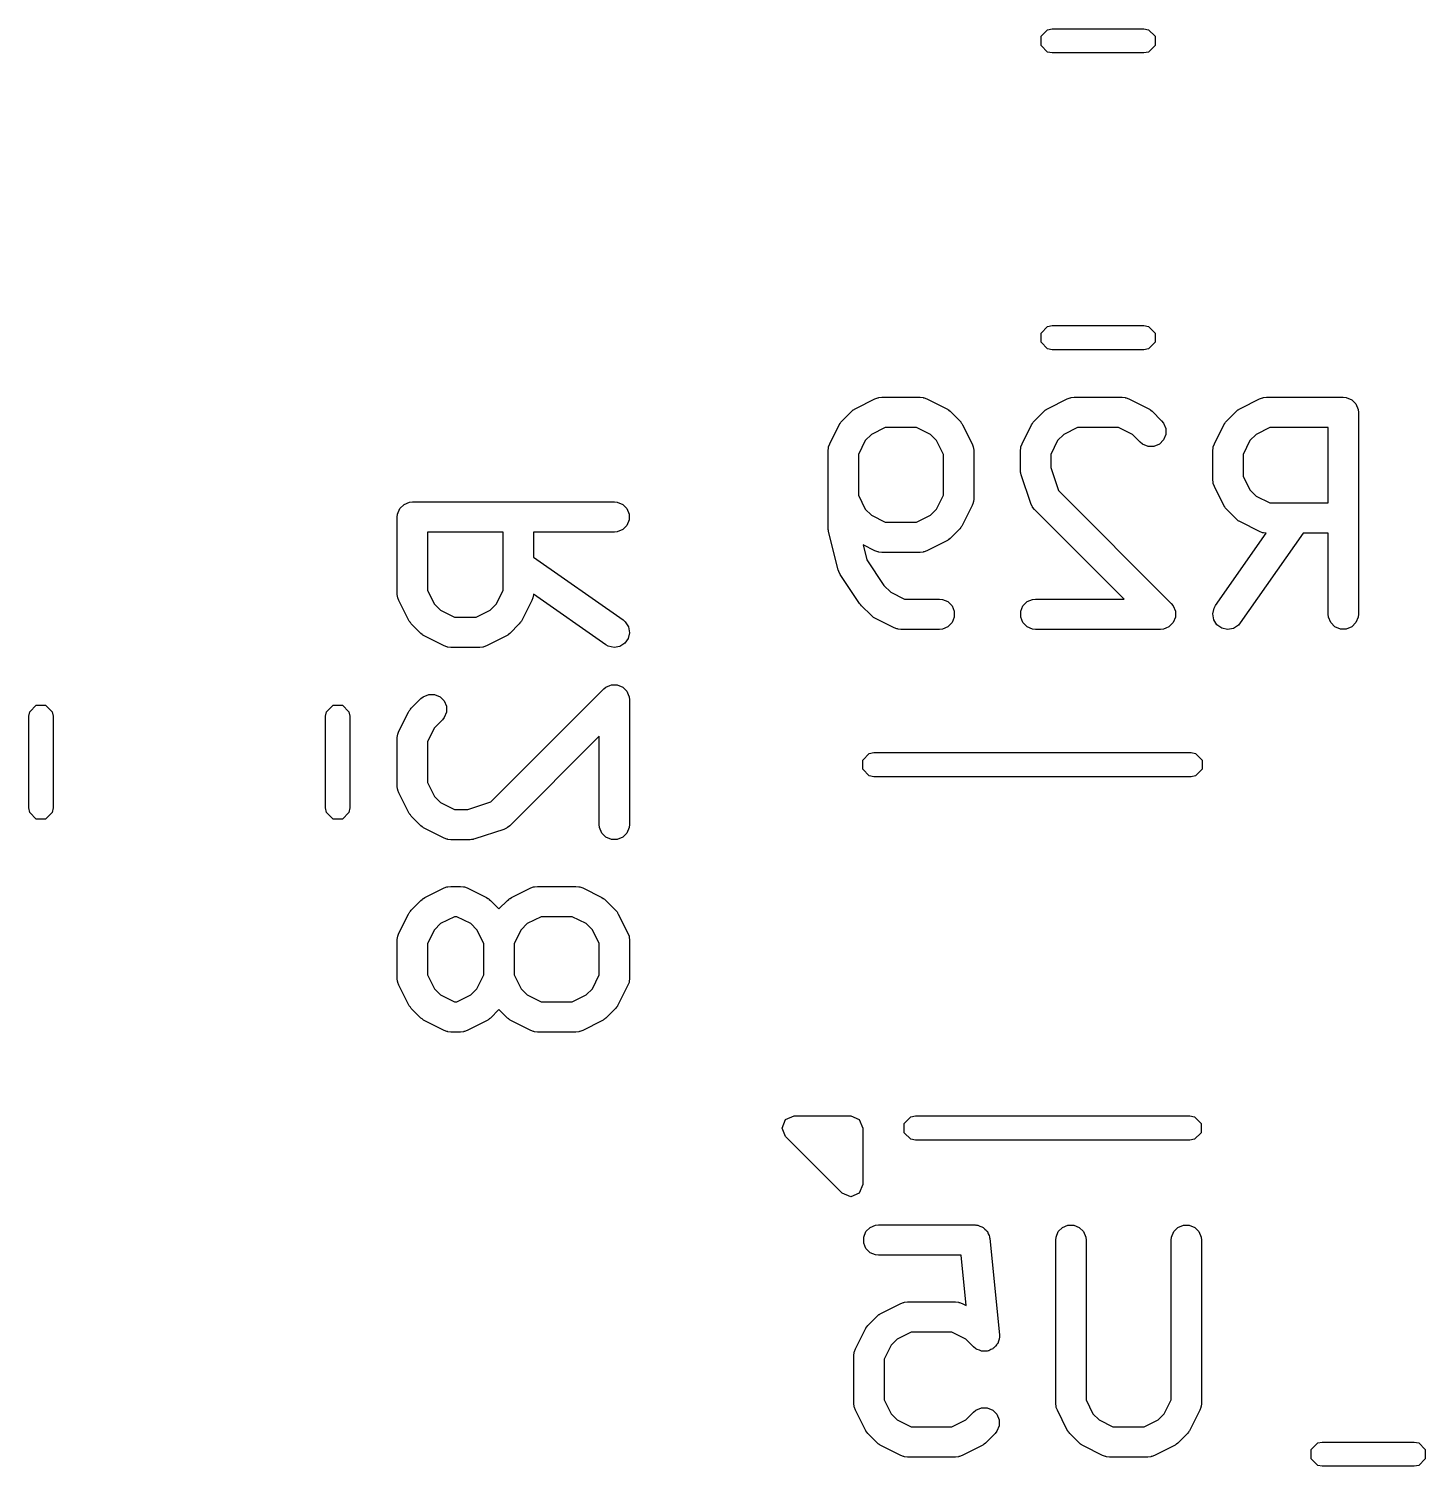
# Model space of a CAD drawing. Header units: inches. Extents: x 1.81 to 9.37, y -5.72 to -1.46.
# Drawn here: x 3.8993 to 4.1716, y -3.0197 to -2.7394 of the extents above; entities that cross this region are included whole.
import ezdxf

# ---------------------------------------------------------------- set-up
doc = ezdxf.new("R2010")
doc.units = ezdxf.units.IN
doc.header["$MEASUREMENT"] = 0
doc.layers.add('BLACK', color=250, linetype='CONTINUOUS')

msp = doc.modelspace()

# ---------------------------------------------------------------- linework, layer by layer
at = {"layer": 'BLACK', "linetype": 'CONTINUOUS'}
for p, q in [((4.09665, -2.74083), (4.09793, -2.73955)), ((4.09665, -2.74264), (4.09665, -2.74083)), ((4.09793, -2.73955), (4.09884, -2.73937)), ((4.09884, -2.73937), (4.11672, -2.73937)), ((4.11672, -2.73937), (4.11762, -2.73955)), ((4.11762, -2.73955), (4.1189, -2.74083)), ((4.1189, -2.74083), (4.1189, -2.74264)), ((4.09793, -2.74391), (4.09665, -2.74264)), ((4.09884, -2.74409), (4.09793, -2.74391)), ((4.11672, -2.74409), (4.09884, -2.74409)), ((4.11762, -2.74391), (4.11672, -2.74409)), ((4.1189, -2.74264), (4.11762, -2.74391)), ((4.09665, -2.7987), (4.09793, -2.79742)), ((4.09793, -2.79742), (4.09884, -2.79724)), ((4.09884, -2.79724), (4.11672, -2.79724)), ((4.11672, -2.79724), (4.11762, -2.79742)), ((4.11762, -2.79742), (4.1189, -2.7987)), ((4.09665, -2.80051), (4.09665, -2.7987)), ((4.1189, -2.7987), (4.1189, -2.80051)), ((4.09793, -2.80179), (4.09665, -2.80051)), ((4.09884, -2.80197), (4.09793, -2.80179)), ((4.11672, -2.80197), (4.09884, -2.80197)), ((4.11762, -2.80179), (4.11672, -2.80197)), ((4.1189, -2.80051), (4.11762, -2.80179)), ((4.06052, -2.8134), (4.06427, -2.81153)), ((4.06427, -2.81153), (4.06481, -2.81132)), ((4.06481, -2.81132), (4.06492, -2.81131)), ((4.06492, -2.81131), (4.06502, -2.81127)), ((4.06502, -2.81127), (4.06559, -2.81121)), ((4.06559, -2.81121), (4.07309, -2.81121)), ((4.07309, -2.81121), (4.07367, -2.81127)), ((4.07367, -2.81127), (4.07377, -2.81131)), ((4.07377, -2.81131), (4.07387, -2.81132)), ((4.07387, -2.81132), (4.07441, -2.81153)), ((4.07441, -2.81153), (4.07816, -2.8134)), ((4.09802, -2.8134), (4.10177, -2.81153)), ((4.10177, -2.81153), (4.10231, -2.81132)), ((4.10231, -2.81132), (4.10241, -2.81131)), ((4.10241, -2.81131), (4.10251, -2.81127)), ((4.10251, -2.81127), (4.10309, -2.81121)), ((4.10309, -2.81121), (4.11246, -2.81121)), ((4.11246, -2.81121), (4.11304, -2.81127)), ((4.11304, -2.81127), (4.11314, -2.81131)), ((4.11314, -2.81131), (4.11324, -2.81132)), ((4.11324, -2.81132), (4.11378, -2.81153)), ((4.11378, -2.81153), (4.11753, -2.8134)), ((4.13551, -2.8134), (4.13926, -2.81153)), ((4.13926, -2.81153), (4.1398, -2.81132)), ((4.1398, -2.81132), (4.13991, -2.81131)), ((4.13991, -2.81131), (4.14001, -2.81127)), ((4.14001, -2.81127), (4.14058, -2.81121)), ((4.14058, -2.81121), (4.15558, -2.81121)), ((4.15558, -2.81121), (4.15616, -2.81127)), ((4.15616, -2.81127), (4.15722, -2.81171)), ((4.05788, -2.81583), (4.05976, -2.81395)), ((4.05976, -2.81395), (4.05998, -2.81377)), ((4.05998, -2.81377), (4.06003, -2.81371)), ((4.06003, -2.81371), (4.06012, -2.81365)), ((4.06012, -2.81365), (4.0602, -2.81359)), ((4.0602, -2.81359), (4.06028, -2.81356)), ((4.06028, -2.81356), (4.06052, -2.8134)), ((4.07816, -2.8134), (4.07841, -2.81356)), ((4.07841, -2.81356), (4.07848, -2.81359)), ((4.07848, -2.81359), (4.07856, -2.81365)), ((4.07856, -2.81365), (4.07865, -2.81371)), ((4.07865, -2.81371), (4.0787, -2.81377)), ((4.0787, -2.81377), (4.07893, -2.81395)), ((4.07893, -2.81395), (4.0808, -2.81583)), ((4.09538, -2.81583), (4.09725, -2.81395)), ((4.09725, -2.81395), (4.09748, -2.81377)), ((4.09748, -2.81377), (4.09753, -2.81371)), ((4.09753, -2.81371), (4.09762, -2.81365)), ((4.09762, -2.81365), (4.0977, -2.81359)), ((4.0977, -2.81359), (4.09777, -2.81356)), ((4.09777, -2.81356), (4.09802, -2.8134)), ((4.11753, -2.8134), (4.11778, -2.81356)), ((4.11778, -2.81356), (4.11785, -2.81359)), ((4.11785, -2.81359), (4.11793, -2.81365)), ((4.11793, -2.81365), (4.11802, -2.81371)), ((4.11802, -2.81371), (4.11807, -2.81377)), ((4.11807, -2.81377), (4.1183, -2.81395)), ((4.1183, -2.81395), (4.12017, -2.81583)), ((4.13287, -2.81583), (4.13475, -2.81395)), ((4.13475, -2.81395), (4.13497, -2.81377)), ((4.13497, -2.81377), (4.13502, -2.81371)), ((4.13502, -2.81371), (4.13511, -2.81365)), ((4.13511, -2.81365), (4.13519, -2.81359)), ((4.13519, -2.81359), (4.13527, -2.81356)), ((4.13527, -2.81356), (4.13551, -2.8134)), ((4.15722, -2.81171), (4.15804, -2.81253)), ((4.15804, -2.81253), (4.15848, -2.81359)), ((4.15848, -2.81359), (4.15853, -2.81417)), ((4.15853, -2.81417), (4.15853, -2.85354)), ((4.05545, -2.82034), (4.05733, -2.8166)), ((4.05733, -2.8166), (4.05748, -2.81635)), ((4.05748, -2.81635), (4.05751, -2.81628)), ((4.05751, -2.81628), (4.05758, -2.81619)), ((4.05758, -2.81619), (4.05764, -2.81611)), ((4.05764, -2.81611), (4.0577, -2.81605)), ((4.0577, -2.81605), (4.05788, -2.81583)), ((4.06629, -2.81712), (4.06359, -2.81847)), ((4.0724, -2.81712), (4.06629, -2.81712)), ((4.07509, -2.81847), (4.0724, -2.81712)), ((4.0808, -2.81583), (4.08099, -2.81605)), ((4.08099, -2.81605), (4.08105, -2.81611)), ((4.08105, -2.81611), (4.08111, -2.81619)), ((4.08111, -2.81619), (4.08117, -2.81628)), ((4.08117, -2.81628), (4.0812, -2.81635)), ((4.0812, -2.81635), (4.08136, -2.8166)), ((4.08136, -2.8166), (4.08323, -2.82034)), ((4.09295, -2.82034), (4.09482, -2.8166)), ((4.09482, -2.8166), (4.09498, -2.81635)), ((4.09498, -2.81635), (4.09501, -2.81628)), ((4.09501, -2.81628), (4.09508, -2.81619)), ((4.09508, -2.81619), (4.09513, -2.81611)), ((4.09513, -2.81611), (4.09519, -2.81605)), ((4.09519, -2.81605), (4.09538, -2.81583)), ((4.10379, -2.81712), (4.10109, -2.81847)), ((4.11177, -2.81712), (4.10379, -2.81712)), ((4.11446, -2.81847), (4.11177, -2.81712)), ((4.12017, -2.81583), (4.12054, -2.81628)), ((4.12054, -2.81628), (4.12098, -2.81734)), ((4.13044, -2.82034), (4.13232, -2.8166)), ((4.13232, -2.8166), (4.13247, -2.81635)), ((4.13247, -2.81635), (4.1325, -2.81628)), ((4.1325, -2.81628), (4.13257, -2.81619)), ((4.13257, -2.81619), (4.13263, -2.81611)), ((4.13263, -2.81611), (4.13269, -2.81605)), ((4.13269, -2.81605), (4.13287, -2.81583)), ((4.14128, -2.81712), (4.13858, -2.81847)), ((4.15263, -2.81712), (4.14128, -2.81712)), ((4.15263, -2.83184), (4.15263, -2.81712)), ((4.0624, -2.81966), (4.06105, -2.82236)), ((4.06359, -2.81847), (4.0624, -2.81966)), ((4.07629, -2.81966), (4.07509, -2.81847)), ((4.07764, -2.82236), (4.07629, -2.81966)), ((4.09989, -2.81966), (4.09854, -2.82236)), ((4.10109, -2.81847), (4.09989, -2.81966)), ((4.116, -2.82), (4.11446, -2.81847)), ((4.12054, -2.81956), (4.11973, -2.82037)), ((4.12098, -2.81849), (4.12054, -2.81956)), ((4.12098, -2.81734), (4.12098, -2.81849)), ((4.13739, -2.81966), (4.13604, -2.82236)), ((4.13858, -2.81847), (4.13739, -2.81966)), ((4.05514, -2.82167), (4.0552, -2.82109)), ((4.05514, -2.83666), (4.05514, -2.82167)), ((4.0552, -2.82109), (4.05524, -2.82099)), ((4.05524, -2.82099), (4.05525, -2.82089)), ((4.05525, -2.82089), (4.05545, -2.82034)), ((4.06105, -2.82236), (4.06105, -2.83034)), ((4.07764, -2.83034), (4.07764, -2.82236)), ((4.08323, -2.82034), (4.08344, -2.82089)), ((4.08344, -2.82089), (4.08345, -2.82099)), ((4.08345, -2.82099), (4.08349, -2.82109)), ((4.08349, -2.82109), (4.08354, -2.82167)), ((4.08354, -2.82167), (4.08354, -2.83104)), ((4.09264, -2.82167), (4.09269, -2.82109)), ((4.09264, -2.82541), (4.09264, -2.82167)), ((4.09269, -2.82109), (4.09273, -2.82099)), ((4.09273, -2.82099), (4.09274, -2.82089)), ((4.09274, -2.82089), (4.09295, -2.82034)), ((4.09854, -2.82236), (4.09854, -2.82494)), ((4.11645, -2.82037), (4.116, -2.82)), ((4.11751, -2.82081), (4.11645, -2.82037)), ((4.11866, -2.82081), (4.11751, -2.82081)), ((4.11973, -2.82037), (4.11866, -2.82081)), ((4.13013, -2.82167), (4.13019, -2.82109)), ((4.13013, -2.82729), (4.13013, -2.82167)), ((4.13019, -2.82109), (4.13023, -2.82099)), ((4.13023, -2.82099), (4.13024, -2.82089)), ((4.13024, -2.82089), (4.13044, -2.82034)), ((4.13604, -2.82236), (4.13604, -2.82659)), ((4.09267, -2.82571), (4.09264, -2.82541)), ((4.09854, -2.82494), (4.10005, -2.82944)), ((4.09266, -2.82578), (4.09267, -2.82571)), ((4.09268, -2.82589), (4.09266, -2.82578)), ((4.09269, -2.82599), (4.09268, -2.82589)), ((4.09272, -2.82606), (4.09269, -2.82599)), ((4.09279, -2.82635), (4.09272, -2.82606)), ((4.09466, -2.83197), (4.09279, -2.82635)), ((4.13019, -2.82787), (4.13013, -2.82729)), ((4.13023, -2.82796), (4.13019, -2.82787)), ((4.13024, -2.82807), (4.13023, -2.82796)), ((4.13044, -2.82861), (4.13024, -2.82807)), ((4.13604, -2.82659), (4.13739, -2.82929)), ((4.06105, -2.83034), (4.0624, -2.83304)), ((4.07629, -2.83304), (4.07764, -2.83034)), ((4.08354, -2.83104), (4.08349, -2.83162)), ((4.10005, -2.82944), (4.12205, -2.85145)), ((4.13232, -2.83236), (4.13044, -2.82861)), ((4.13739, -2.82929), (4.13858, -2.83049)), ((4.13858, -2.83049), (4.14128, -2.83184)), ((3.97121, -2.834), (3.97165, -2.83293)), ((3.97165, -2.83293), (3.97247, -2.83212)), ((3.97247, -2.83212), (3.97353, -2.83168)), ((3.97353, -2.83168), (3.97411, -2.83162)), ((3.97411, -2.83162), (4.01348, -2.83162)), ((4.01348, -2.83162), (4.01405, -2.83168)), ((4.01405, -2.83168), (4.01512, -2.83212)), ((4.01512, -2.83212), (4.01593, -2.83293)), ((4.01593, -2.83293), (4.01637, -2.834)), ((4.0624, -2.83304), (4.06359, -2.83424)), ((4.07509, -2.83424), (4.07629, -2.83304)), ((4.08323, -2.83236), (4.08136, -2.83611)), ((4.08344, -2.83182), (4.08323, -2.83236)), ((4.08345, -2.83171), (4.08344, -2.83182)), ((4.08349, -2.83162), (4.08345, -2.83171)), ((4.0949, -2.8325), (4.09466, -2.83197)), ((4.09497, -2.83258), (4.0949, -2.8325)), ((4.09501, -2.83268), (4.09497, -2.83258)), ((4.09538, -2.83313), (4.09501, -2.83268)), ((4.11283, -2.85058), (4.09538, -2.83313)), ((4.13247, -2.83261), (4.13232, -2.83236)), ((4.1325, -2.83268), (4.13247, -2.83261)), ((4.13257, -2.83276), (4.1325, -2.83268)), ((4.13263, -2.83285), (4.13257, -2.83276)), ((4.13269, -2.8329), (4.13263, -2.83285)), ((4.13287, -2.83313), (4.13269, -2.8329)), ((4.13475, -2.835), (4.13287, -2.83313)), ((4.14128, -2.83184), (4.15263, -2.83184)), ((3.97115, -2.83458), (3.97121, -2.834)), ((3.97115, -2.84957), (3.97115, -2.83458)), ((4.01593, -2.83622), (4.01512, -2.83703)), ((4.01637, -2.83515), (4.01593, -2.83622)), ((4.01637, -2.834), (4.01637, -2.83515)), ((4.05515, -2.83676), (4.05514, -2.83666)), ((4.05515, -2.83681), (4.05515, -2.83676)), ((4.06359, -2.83424), (4.06629, -2.83559)), ((4.06629, -2.83559), (4.0724, -2.83559)), ((4.0724, -2.83559), (4.07509, -2.83424)), ((4.08099, -2.83665), (4.0808, -2.83688)), ((4.08105, -2.8366), (4.08099, -2.83665)), ((4.08111, -2.83651), (4.08105, -2.8366)), ((4.08117, -2.83643), (4.08111, -2.83651)), ((4.0812, -2.83636), (4.08117, -2.83643)), ((4.08136, -2.83611), (4.0812, -2.83636)), ((4.13497, -2.83519), (4.13475, -2.835)), ((4.13502, -2.83525), (4.13497, -2.83519)), ((4.13511, -2.8353), (4.13502, -2.83525)), ((4.13519, -2.83537), (4.13511, -2.8353)), ((4.13527, -2.8354), (4.13519, -2.83537)), ((4.13551, -2.83555), (4.13527, -2.8354)), ((4.13926, -2.83743), (4.13551, -2.83555)), ((3.99178, -2.83753), (3.97706, -2.83753)), ((3.97706, -2.83753), (3.97706, -2.84888)), ((3.99178, -2.84888), (3.99178, -2.83753)), ((4.01348, -2.83753), (3.99768, -2.83753)), ((3.99768, -2.83753), (3.99768, -2.84241)), ((4.01405, -2.83747), (4.01348, -2.83753)), ((4.01512, -2.83703), (4.01405, -2.83747)), ((4.05518, -2.83702), (4.05515, -2.83681)), ((4.0552, -2.83724), (4.05518, -2.83702)), ((4.05521, -2.83728), (4.0552, -2.83724)), ((4.05523, -2.83738), (4.05521, -2.83728)), ((4.0571, -2.84488), (4.05523, -2.83738)), ((4.07816, -2.8393), (4.07441, -2.84118)), ((4.07841, -2.83915), (4.07816, -2.8393)), ((4.07848, -2.83912), (4.07841, -2.83915)), ((4.07856, -2.83905), (4.07848, -2.83912)), ((4.07865, -2.839), (4.07856, -2.83905)), ((4.0787, -2.83894), (4.07865, -2.839)), ((4.07893, -2.83875), (4.0787, -2.83894)), ((4.0808, -2.83688), (4.07893, -2.83875)), ((4.13067, -2.85184), (4.14054, -2.83774)), ((4.14775, -2.83774), (4.1355, -2.85523)), ((4.1398, -2.83764), (4.13926, -2.83743)), ((4.13991, -2.83764), (4.1398, -2.83764)), ((4.14001, -2.83768), (4.13991, -2.83764)), ((4.14054, -2.83774), (4.14001, -2.83768)), ((4.15263, -2.83774), (4.14775, -2.83774)), ((4.15263, -2.85354), (4.15263, -2.83774)), ((4.06427, -2.84118), (4.06198, -2.84003)), ((4.06198, -2.84003), (4.06271, -2.84295)), ((4.06481, -2.84139), (4.06427, -2.84118)), ((4.06492, -2.84139), (4.06481, -2.84139)), ((4.06502, -2.84143), (4.06492, -2.84139)), ((4.06559, -2.84149), (4.06502, -2.84143)), ((4.07309, -2.84149), (4.06559, -2.84149)), ((4.07367, -2.84143), (4.07309, -2.84149)), ((4.07377, -2.84139), (4.07367, -2.84143)), ((4.07387, -2.84139), (4.07377, -2.84139)), ((4.07441, -2.84118), (4.07387, -2.84139)), ((3.99768, -2.84241), (4.01517, -2.85465)), ((4.05723, -2.84522), (4.0571, -2.84488)), ((4.06271, -2.84295), (4.06601, -2.84791)), ((4.05724, -2.84529), (4.05723, -2.84522)), ((4.05727, -2.84535), (4.05724, -2.84529)), ((4.0573, -2.84542), (4.05727, -2.84535)), ((4.05734, -2.84548), (4.0573, -2.84542)), ((4.05751, -2.8458), (4.05734, -2.84548)), ((4.06126, -2.85142), (4.05751, -2.8458)), ((4.06601, -2.84791), (4.06734, -2.84923)), ((3.97121, -2.85015), (3.97115, -2.84957)), ((3.97125, -2.85025), (3.97121, -2.85015)), ((3.97126, -2.85035), (3.97125, -2.85025)), ((3.97147, -2.85089), (3.97126, -2.85035)), ((3.97706, -2.84888), (3.97841, -2.85157)), ((3.99043, -2.85157), (3.99178, -2.84888)), ((3.99758, -2.85035), (3.99737, -2.85089)), ((3.99763, -2.85015), (3.99758, -2.85025)), ((3.99758, -2.85025), (3.99758, -2.85035)), ((3.99768, -2.84962), (3.99763, -2.85015)), ((4.01178, -2.85949), (3.99768, -2.84962)), ((4.06734, -2.84923), (4.07004, -2.85058)), ((4.07004, -2.85058), (4.07684, -2.85058)), ((4.07684, -2.85058), (4.07742, -2.85064)), ((4.07742, -2.85064), (4.07848, -2.85108)), ((4.09395, -2.85108), (4.09501, -2.85064)), ((4.09501, -2.85064), (4.09559, -2.85058)), ((4.09559, -2.85058), (4.11283, -2.85058)), ((3.97334, -2.85464), (3.97147, -2.85089)), ((3.97841, -2.85157), (3.97961, -2.85277)), ((3.97961, -2.85277), (3.9823, -2.85412)), ((3.98653, -2.85412), (3.98923, -2.85277)), ((3.98923, -2.85277), (3.99043, -2.85157)), ((3.99737, -2.85089), (3.9955, -2.85464)), ((4.06126, -2.85143), (4.06126, -2.85142)), ((4.06144, -2.85165), (4.06126, -2.85143)), ((4.06126, -2.85143), (4.06126, -2.85143)), ((4.06163, -2.85187), (4.06144, -2.85165)), ((4.06351, -2.85375), (4.06163, -2.85187)), ((4.06163, -2.85187), (4.06163, -2.85187)), ((4.06163, -2.85187), (4.06163, -2.85187)), ((4.07848, -2.85108), (4.0793, -2.8519)), ((4.0793, -2.8519), (4.07974, -2.85296)), ((4.07974, -2.85296), (4.07974, -2.85411)), ((4.09269, -2.85296), (4.09313, -2.8519)), ((4.09269, -2.85411), (4.09269, -2.85296)), ((4.09313, -2.8519), (4.09395, -2.85108)), ((4.12205, -2.85145), (4.12242, -2.8519)), ((4.12242, -2.8519), (4.12286, -2.85296)), ((4.12286, -2.85296), (4.12286, -2.85411)), ((4.13013, -2.85347), (4.13038, -2.85235)), ((4.13033, -2.85461), (4.13013, -2.85347)), ((4.13038, -2.85235), (4.13067, -2.85184)), ((4.15269, -2.85411), (4.15263, -2.85354)), ((4.15853, -2.85354), (4.15848, -2.85411)), ((3.9735, -2.85489), (3.97334, -2.85464)), ((3.97353, -2.85496), (3.9735, -2.85489)), ((3.97359, -2.85504), (3.97353, -2.85496)), ((3.97365, -2.85513), (3.97359, -2.85504)), ((3.97371, -2.85518), (3.97365, -2.85513)), ((3.97389, -2.85541), (3.97371, -2.85518)), ((3.97577, -2.85729), (3.97389, -2.85541)), ((3.9823, -2.85412), (3.98653, -2.85412)), ((3.99494, -2.85541), (3.99307, -2.85729)), ((3.99513, -2.85518), (3.99494, -2.85541)), ((3.99519, -2.85513), (3.99513, -2.85518)), ((3.99524, -2.85504), (3.99519, -2.85513)), ((3.99531, -2.85496), (3.99524, -2.85504)), ((3.99534, -2.85489), (3.99531, -2.85496)), ((3.9955, -2.85464), (3.99534, -2.85489)), ((4.01517, -2.85465), (4.01561, -2.85503)), ((4.01561, -2.85503), (4.01623, -2.856)), ((4.01623, -2.856), (4.01643, -2.85714)), ((4.06373, -2.85394), (4.06351, -2.85375)), ((4.06378, -2.85399), (4.06373, -2.85394)), ((4.06387, -2.85405), (4.06378, -2.85399)), ((4.06395, -2.85412), (4.06387, -2.85405)), ((4.06402, -2.85415), (4.06395, -2.85412)), ((4.06427, -2.8543), (4.06402, -2.85415)), ((4.06802, -2.85618), (4.06427, -2.8543)), ((4.06856, -2.85638), (4.06802, -2.85618)), ((4.06867, -2.85639), (4.06856, -2.85638)), ((4.06877, -2.85643), (4.06867, -2.85639)), ((4.07848, -2.85599), (4.07742, -2.85643)), ((4.0793, -2.85518), (4.07848, -2.85599)), ((4.07974, -2.85411), (4.0793, -2.85518)), ((4.09313, -2.85518), (4.09269, -2.85411)), ((4.09395, -2.85599), (4.09313, -2.85518)), ((4.09501, -2.85643), (4.09395, -2.85599)), ((4.121, -2.85624), (4.12054, -2.85643)), ((4.1216, -2.85599), (4.121, -2.85624)), ((4.12242, -2.85518), (4.1216, -2.85599)), ((4.12286, -2.85411), (4.12242, -2.85518)), ((4.13095, -2.85558), (4.13033, -2.85461)), ((4.1319, -2.85624), (4.13095, -2.85558)), ((4.13302, -2.85649), (4.1319, -2.85624)), ((4.13416, -2.85629), (4.13302, -2.85649)), ((4.13513, -2.85567), (4.13416, -2.85629)), ((4.1355, -2.85523), (4.13513, -2.85567)), ((4.15313, -2.85518), (4.15269, -2.85411)), ((4.15394, -2.85599), (4.15313, -2.85518)), ((4.15501, -2.85643), (4.15394, -2.85599)), ((4.15722, -2.85599), (4.15616, -2.85643)), ((4.15804, -2.85518), (4.15722, -2.85599)), ((4.15848, -2.85411), (4.15804, -2.85518)), ((3.97599, -2.85747), (3.97577, -2.85729)), ((3.97605, -2.85753), (3.97599, -2.85747)), ((3.97614, -2.85759), (3.97605, -2.85753)), ((3.97622, -2.85765), (3.97614, -2.85759)), ((3.97629, -2.85768), (3.97622, -2.85765)), ((3.97654, -2.85784), (3.97629, -2.85768)), ((3.98029, -2.85971), (3.97654, -2.85784)), ((3.9923, -2.85784), (3.98855, -2.85971)), ((3.99255, -2.85768), (3.9923, -2.85784)), ((3.99262, -2.85765), (3.99255, -2.85768)), ((3.9927, -2.85759), (3.99262, -2.85765)), ((3.99279, -2.85753), (3.9927, -2.85759)), ((3.99284, -2.85747), (3.99279, -2.85753)), ((3.99307, -2.85729), (3.99284, -2.85747)), ((4.01552, -2.85921), (4.01455, -2.85982)), ((4.01618, -2.85826), (4.01552, -2.85921)), ((4.01643, -2.85714), (4.01618, -2.85826)), ((4.06934, -2.85649), (4.06877, -2.85643)), ((4.07684, -2.85649), (4.06934, -2.85649)), ((4.07742, -2.85643), (4.07684, -2.85649)), ((4.09559, -2.85649), (4.09501, -2.85643)), ((4.11996, -2.85649), (4.09559, -2.85649)), ((4.12054, -2.85643), (4.11996, -2.85649)), ((4.15616, -2.85643), (4.15501, -2.85643)), ((3.98083, -2.85992), (3.98029, -2.85971)), ((3.98093, -2.85993), (3.98083, -2.85992)), ((3.98103, -2.85997), (3.98093, -2.85993)), ((3.98161, -2.86003), (3.98103, -2.85997)), ((3.98723, -2.86003), (3.98161, -2.86003)), ((3.98781, -2.85997), (3.98723, -2.86003)), ((3.9879, -2.85993), (3.98781, -2.85997)), ((3.98801, -2.85992), (3.9879, -2.85993)), ((3.98855, -2.85971), (3.98801, -2.85992)), ((4.01229, -2.85978), (4.01178, -2.85949)), ((4.01341, -2.86002), (4.01229, -2.85978)), ((4.01455, -2.85982), (4.01341, -2.86002)), ((4.01184, -2.86774), (4.01259, -2.86743)), ((4.01259, -2.86743), (4.0129, -2.8673)), ((4.0129, -2.8673), (4.01405, -2.8673)), ((4.01405, -2.8673), (4.01512, -2.86774)), ((3.97389, -2.87186), (3.97577, -2.86998)), ((3.97577, -2.86998), (3.97622, -2.86962)), ((3.97622, -2.86962), (3.97728, -2.86917)), ((3.97728, -2.86917), (3.97843, -2.86917)), ((3.97843, -2.86917), (3.9795, -2.86962)), ((3.9795, -2.86962), (3.98031, -2.87043)), ((3.98938, -2.89011), (4.01139, -2.86811)), ((4.01139, -2.86811), (4.01184, -2.86774)), ((4.01512, -2.86774), (4.01593, -2.86856)), ((4.01593, -2.86856), (4.01619, -2.86917)), ((4.01619, -2.86917), (4.01637, -2.86962)), ((4.01637, -2.86962), (4.01643, -2.8702)), ((4.01643, -2.8702), (4.01643, -2.89457)), ((3.89931, -2.87344), (3.89949, -2.87254)), ((3.89949, -2.87254), (3.90077, -2.87126)), ((3.90077, -2.87126), (3.90258, -2.87126)), ((3.90258, -2.87126), (3.90386, -2.87254)), ((3.90386, -2.87254), (3.90404, -2.87344)), ((3.95719, -2.87344), (3.95736, -2.87254)), ((3.95736, -2.87254), (3.95864, -2.87126)), ((3.95864, -2.87126), (3.96045, -2.87126)), ((3.96045, -2.87126), (3.96173, -2.87254)), ((3.96173, -2.87254), (3.96191, -2.87344)), ((3.97147, -2.87637), (3.97334, -2.87262)), ((3.97334, -2.87262), (3.9735, -2.87238)), ((3.9735, -2.87238), (3.97353, -2.8723)), ((3.97353, -2.8723), (3.97359, -2.87222)), ((3.97359, -2.87222), (3.97365, -2.87214)), ((3.97365, -2.87214), (3.97371, -2.87208)), ((3.97371, -2.87208), (3.97389, -2.87186)), ((3.98031, -2.87043), (3.98075, -2.87149)), ((3.98075, -2.87265), (3.98031, -2.87371)), ((3.98075, -2.87149), (3.98075, -2.87265)), ((3.89931, -2.89132), (3.89931, -2.87344)), ((3.90404, -2.87344), (3.90404, -2.89132)), ((3.95719, -2.89132), (3.95719, -2.87344)), ((3.96191, -2.87344), (3.96191, -2.89132)), ((3.97841, -2.87569), (3.97706, -2.87839)), ((3.97994, -2.87416), (3.97841, -2.87569)), ((3.98031, -2.87371), (3.97994, -2.87416)), ((3.97115, -2.87769), (3.97121, -2.87712)), ((3.97115, -2.88707), (3.97115, -2.87769)), ((3.97121, -2.87712), (3.97125, -2.87702)), ((3.97125, -2.87702), (3.97126, -2.87692)), ((3.97126, -2.87692), (3.97147, -2.87637)), ((3.97706, -2.87839), (3.97706, -2.88637)), ((4.01052, -2.87732), (3.99307, -2.89478)), ((4.01052, -2.89457), (4.01052, -2.87732)), ((4.06189, -2.88197), (4.06317, -2.88069)), ((4.06317, -2.88069), (4.06407, -2.88051)), ((4.06407, -2.88051), (4.12589, -2.88051)), ((4.12589, -2.88051), (4.12679, -2.88069)), ((4.12679, -2.88069), (4.12807, -2.88197)), ((4.06189, -2.88378), (4.06189, -2.88197)), ((4.06317, -2.88506), (4.06189, -2.88378)), ((4.12807, -2.88378), (4.12679, -2.88506)), ((4.12807, -2.88197), (4.12807, -2.88378)), ((3.97121, -2.88764), (3.97115, -2.88707)), ((3.97706, -2.88637), (3.97841, -2.88907)), ((4.06407, -2.88524), (4.06317, -2.88506)), ((4.12589, -2.88524), (4.06407, -2.88524)), ((4.12679, -2.88506), (4.12589, -2.88524)), ((3.97125, -2.88774), (3.97121, -2.88764)), ((3.97126, -2.88785), (3.97125, -2.88774)), ((3.97147, -2.88839), (3.97126, -2.88785)), ((3.97334, -2.89214), (3.97147, -2.88839)), ((3.97841, -2.88907), (3.97961, -2.89027)), ((3.89949, -2.89223), (3.89931, -2.89132)), ((3.90077, -2.8935), (3.89949, -2.89223)), ((3.90386, -2.89223), (3.90258, -2.8935)), ((3.90404, -2.89132), (3.90386, -2.89223)), ((3.95736, -2.89223), (3.95719, -2.89132)), ((3.95864, -2.8935), (3.95736, -2.89223)), ((3.96173, -2.89223), (3.96045, -2.8935)), ((3.96191, -2.89132), (3.96173, -2.89223)), ((3.9735, -2.89239), (3.97334, -2.89214)), ((3.97353, -2.89246), (3.9735, -2.89239)), ((3.97359, -2.89254), (3.97353, -2.89246)), ((3.97365, -2.89263), (3.97359, -2.89254)), ((3.97371, -2.89268), (3.97365, -2.89263)), ((3.97389, -2.89291), (3.97371, -2.89268)), ((3.97961, -2.89027), (3.9823, -2.89162)), ((3.9823, -2.89162), (3.98488, -2.89162)), ((3.98488, -2.89162), (3.98938, -2.89011)), ((3.90258, -2.8935), (3.90077, -2.8935)), ((3.96045, -2.8935), (3.95864, -2.8935)), ((3.97577, -2.89478), (3.97389, -2.89291)), ((3.97599, -2.89497), (3.97577, -2.89478)), ((3.97605, -2.89503), (3.97599, -2.89497)), ((3.97614, -2.89508), (3.97605, -2.89503)), ((3.97622, -2.89515), (3.97614, -2.89508)), ((3.97629, -2.89518), (3.97622, -2.89515)), ((3.97654, -2.89533), (3.97629, -2.89518)), ((3.98029, -2.89721), (3.97654, -2.89533)), ((3.99191, -2.89549), (3.98629, -2.89737)), ((3.99244, -2.89526), (3.99191, -2.89549)), ((3.99252, -2.89519), (3.99244, -2.89526)), ((3.99262, -2.89515), (3.99252, -2.89519)), ((3.99307, -2.89478), (3.99262, -2.89515)), ((4.01058, -2.89514), (4.01052, -2.89457)), ((4.01102, -2.89621), (4.01058, -2.89514)), ((4.01637, -2.89514), (4.01593, -2.89621)), ((4.01643, -2.89457), (4.01637, -2.89514)), ((3.98083, -2.89742), (3.98029, -2.89721)), ((3.98093, -2.89742), (3.98083, -2.89742)), ((3.98103, -2.89746), (3.98093, -2.89742)), ((3.98161, -2.89752), (3.98103, -2.89746)), ((3.98536, -2.89752), (3.98161, -2.89752)), ((3.98565, -2.89749), (3.98536, -2.89752)), ((3.98572, -2.8975), (3.98565, -2.89749)), ((3.98583, -2.89747), (3.98572, -2.8975)), ((3.98593, -2.89746), (3.98583, -2.89747)), ((3.986, -2.89743), (3.98593, -2.89746)), ((3.98629, -2.89737), (3.986, -2.89743)), ((4.01184, -2.89702), (4.01102, -2.89621)), ((4.0129, -2.89746), (4.01184, -2.89702)), ((4.01405, -2.89746), (4.0129, -2.89746)), ((4.01512, -2.89702), (4.01405, -2.89746)), ((4.01593, -2.89621), (4.01512, -2.89702)), ((3.98029, -2.90692), (3.98083, -2.90672)), ((3.98083, -2.90672), (3.98093, -2.90671)), ((3.98093, -2.90671), (3.98103, -2.90667)), ((3.98103, -2.90667), (3.98161, -2.90661)), ((3.98161, -2.90661), (3.98348, -2.90661)), ((3.98348, -2.90661), (3.98406, -2.90667)), ((3.98406, -2.90667), (3.98415, -2.90671)), ((3.98415, -2.90671), (3.98426, -2.90672)), ((3.98426, -2.90672), (3.9848, -2.90692)), ((3.99716, -2.90692), (3.9977, -2.90672)), ((3.9977, -2.90672), (3.9978, -2.90671)), ((3.9978, -2.90671), (3.9979, -2.90667)), ((3.9979, -2.90667), (3.99848, -2.90661)), ((3.99848, -2.90661), (4.00598, -2.90661)), ((4.00598, -2.90661), (4.00655, -2.90667)), ((4.00655, -2.90667), (4.00665, -2.90671)), ((4.00665, -2.90671), (4.00676, -2.90672)), ((4.00676, -2.90672), (4.0073, -2.90692)), ((3.97389, -2.91123), (3.97577, -2.90935)), ((3.97577, -2.90935), (3.97599, -2.90917)), ((3.97599, -2.90917), (3.97605, -2.90911)), ((3.97605, -2.90911), (3.97614, -2.90905)), ((3.97614, -2.90905), (3.97622, -2.90899)), ((3.97622, -2.90899), (3.97629, -2.90896)), ((3.97629, -2.90896), (3.97654, -2.9088)), ((3.97654, -2.9088), (3.98029, -2.90692)), ((3.9848, -2.90692), (3.98855, -2.9088)), ((3.98855, -2.9088), (3.9888, -2.90896)), ((3.9888, -2.90896), (3.98887, -2.90899)), ((3.98887, -2.90899), (3.98895, -2.90905)), ((3.98895, -2.90905), (3.98904, -2.90911)), ((3.98904, -2.90911), (3.98909, -2.90917)), ((3.98909, -2.90917), (3.98932, -2.90935)), ((3.98932, -2.90935), (3.99098, -2.91101)), ((3.99098, -2.91101), (3.99264, -2.90935)), ((3.99264, -2.90935), (3.99287, -2.90917)), ((3.99287, -2.90917), (3.99292, -2.90911)), ((3.99292, -2.90911), (3.99301, -2.90905)), ((3.99301, -2.90905), (3.99309, -2.90899)), ((3.99309, -2.90899), (3.99316, -2.90896)), ((3.99316, -2.90896), (3.99341, -2.9088)), ((3.99341, -2.9088), (3.99716, -2.90692)), ((4.0073, -2.90692), (4.01105, -2.9088)), ((4.01105, -2.9088), (4.0113, -2.90896)), ((4.0113, -2.90896), (4.01137, -2.90899)), ((4.01137, -2.90899), (4.01145, -2.90905)), ((4.01145, -2.90905), (4.01154, -2.90911)), ((4.01154, -2.90911), (4.01159, -2.90917)), ((4.01159, -2.90917), (4.01182, -2.90935)), ((4.01182, -2.90935), (4.01369, -2.91123)), ((3.97147, -2.91574), (3.97334, -2.912)), ((3.97334, -2.912), (3.9735, -2.91175)), ((3.9735, -2.91175), (3.97353, -2.91168)), ((3.97353, -2.91168), (3.97359, -2.91159)), ((3.97359, -2.91159), (3.97365, -2.91151)), ((3.97365, -2.91151), (3.97371, -2.91145)), ((3.97371, -2.91145), (3.97389, -2.91123)), ((4.01369, -2.91123), (4.01388, -2.91145)), ((4.01388, -2.91145), (4.01394, -2.91151)), ((4.01394, -2.91151), (4.01399, -2.91159)), ((4.01399, -2.91159), (4.01406, -2.91168)), ((4.01406, -2.91168), (4.01409, -2.91175)), ((4.01409, -2.91175), (4.01424, -2.912)), ((4.01424, -2.912), (4.01612, -2.91574)), ((3.97841, -2.91506), (3.97706, -2.91776)), ((3.97961, -2.91387), (3.97841, -2.91506)), ((3.9823, -2.91252), (3.97961, -2.91387)), ((3.98278, -2.91252), (3.9823, -2.91252)), ((3.98548, -2.91387), (3.98278, -2.91252)), ((3.98668, -2.91506), (3.98548, -2.91387)), ((3.98803, -2.91776), (3.98668, -2.91506)), ((3.99528, -2.91506), (3.99393, -2.91776)), ((3.99648, -2.91387), (3.99528, -2.91506)), ((3.99918, -2.91252), (3.99648, -2.91387)), ((4.00528, -2.91252), (3.99918, -2.91252)), ((4.00798, -2.91387), (4.00528, -2.91252)), ((4.00918, -2.91506), (4.00798, -2.91387)), ((4.01052, -2.91776), (4.00918, -2.91506)), ((3.97115, -2.91707), (3.97121, -2.91649)), ((3.97115, -2.92456), (3.97115, -2.91707)), ((3.97121, -2.91649), (3.97125, -2.91639)), ((3.97125, -2.91639), (3.97126, -2.91629)), ((3.97126, -2.91629), (3.97147, -2.91574)), ((3.97706, -2.91776), (3.97706, -2.92387)), ((3.98803, -2.92387), (3.98803, -2.91776)), ((3.99393, -2.91776), (3.99393, -2.92387)), ((4.01052, -2.92387), (4.01052, -2.91776)), ((4.01612, -2.91574), (4.01633, -2.91629)), ((4.01633, -2.91629), (4.01633, -2.91639)), ((4.01633, -2.91639), (4.01637, -2.91649)), ((4.01637, -2.91649), (4.01643, -2.91707)), ((4.01643, -2.91707), (4.01643, -2.92456)), ((3.97121, -2.92514), (3.97115, -2.92456)), ((3.97125, -2.92524), (3.97121, -2.92514)), ((3.97126, -2.92534), (3.97125, -2.92524)), ((3.97147, -2.92588), (3.97126, -2.92534)), ((3.97334, -2.92963), (3.97147, -2.92588)), ((3.97706, -2.92387), (3.97841, -2.92656)), ((3.98668, -2.92656), (3.98803, -2.92387)), ((3.99393, -2.92387), (3.99528, -2.92656)), ((4.00918, -2.92656), (4.01052, -2.92387)), ((4.01612, -2.92588), (4.01424, -2.92963)), ((4.01633, -2.92534), (4.01612, -2.92588)), ((4.01637, -2.92514), (4.01633, -2.92524)), ((4.01633, -2.92524), (4.01633, -2.92534)), ((4.01643, -2.92456), (4.01637, -2.92514)), ((3.97841, -2.92656), (3.97961, -2.92776)), ((3.97961, -2.92776), (3.9823, -2.92911)), ((3.9823, -2.92911), (3.98278, -2.92911)), ((3.98278, -2.92911), (3.98548, -2.92776)), ((3.98548, -2.92776), (3.98668, -2.92656)), ((3.99528, -2.92656), (3.99648, -2.92776)), ((3.99648, -2.92776), (3.99918, -2.92911)), ((3.99918, -2.92911), (4.00528, -2.92911)), ((4.00528, -2.92911), (4.00798, -2.92776)), ((4.00798, -2.92776), (4.00918, -2.92656)), ((3.9735, -2.92988), (3.97334, -2.92963)), ((3.97353, -2.92995), (3.9735, -2.92988)), ((3.97359, -2.93004), (3.97353, -2.92995)), ((3.97365, -2.93012), (3.97359, -2.93004)), ((3.97371, -2.93018), (3.97365, -2.93012)), ((3.97389, -2.9304), (3.97371, -2.93018)), ((3.97577, -2.93228), (3.97389, -2.9304)), ((3.99098, -2.93061), (3.98932, -2.93228)), ((3.99264, -2.93228), (3.99098, -2.93061)), ((4.01369, -2.9304), (4.01182, -2.93228)), ((4.01388, -2.93018), (4.01369, -2.9304)), ((4.01394, -2.93012), (4.01388, -2.93018)), ((4.01399, -2.93004), (4.01394, -2.93012)), ((4.01406, -2.92995), (4.01399, -2.93004)), ((4.01409, -2.92988), (4.01406, -2.92995)), ((4.01424, -2.92963), (4.01409, -2.92988)), ((3.97599, -2.93246), (3.97577, -2.93228)), ((3.97605, -2.93252), (3.97599, -2.93246)), ((3.97614, -2.93258), (3.97605, -2.93252)), ((3.97622, -2.93264), (3.97614, -2.93258)), ((3.97629, -2.93267), (3.97622, -2.93264)), ((3.97654, -2.93283), (3.97629, -2.93267)), ((3.98029, -2.9347), (3.97654, -2.93283)), ((3.98083, -2.93491), (3.98029, -2.9347)), ((3.9848, -2.9347), (3.98426, -2.93491)), ((3.98855, -2.93283), (3.9848, -2.9347)), ((3.9888, -2.93267), (3.98855, -2.93283)), ((3.98887, -2.93264), (3.9888, -2.93267)), ((3.98895, -2.93258), (3.98887, -2.93264)), ((3.98904, -2.93252), (3.98895, -2.93258)), ((3.98909, -2.93246), (3.98904, -2.93252)), ((3.98932, -2.93228), (3.98909, -2.93246)), ((3.99287, -2.93246), (3.99264, -2.93228)), ((3.99292, -2.93252), (3.99287, -2.93246)), ((3.99301, -2.93258), (3.99292, -2.93252)), ((3.99309, -2.93264), (3.99301, -2.93258)), ((3.99316, -2.93267), (3.99309, -2.93264)), ((3.99341, -2.93283), (3.99316, -2.93267)), ((3.99716, -2.9347), (3.99341, -2.93283)), ((3.9977, -2.93491), (3.99716, -2.9347)), ((4.0073, -2.9347), (4.00676, -2.93491)), ((4.01105, -2.93283), (4.0073, -2.9347)), ((4.0113, -2.93267), (4.01105, -2.93283)), ((4.01137, -2.93264), (4.0113, -2.93267)), ((4.01145, -2.93258), (4.01137, -2.93264)), ((4.01154, -2.93252), (4.01145, -2.93258)), ((4.01159, -2.93246), (4.01154, -2.93252)), ((4.01182, -2.93228), (4.01159, -2.93246)), ((3.98093, -2.93492), (3.98083, -2.93491)), ((3.98103, -2.93496), (3.98093, -2.93492)), ((3.98161, -2.93502), (3.98103, -2.93496)), ((3.98348, -2.93502), (3.98161, -2.93502)), ((3.98406, -2.93496), (3.98348, -2.93502)), ((3.98415, -2.93492), (3.98406, -2.93496)), ((3.98426, -2.93491), (3.98415, -2.93492)), ((3.9978, -2.93492), (3.9977, -2.93491)), ((3.9979, -2.93496), (3.9978, -2.93492)), ((3.99848, -2.93502), (3.9979, -2.93496)), ((4.00598, -2.93502), (3.99848, -2.93502)), ((4.00655, -2.93496), (4.00598, -2.93502)), ((4.00665, -2.93492), (4.00655, -2.93496)), ((4.00676, -2.93491), (4.00665, -2.93492)), ((4.04685, -2.95207), (4.04852, -2.95138)), ((4.04852, -2.95138), (4.05955, -2.95138)), ((4.05955, -2.95138), (4.06122, -2.95207)), ((4.06996, -2.95284), (4.07124, -2.95156)), ((4.07124, -2.95156), (4.07215, -2.95138)), ((4.07215, -2.95138), (4.12569, -2.95138)), ((4.12569, -2.95138), (4.12659, -2.95156)), ((4.12659, -2.95156), (4.12787, -2.95284)), ((4.04616, -2.95374), (4.04685, -2.95207)), ((4.04685, -2.95541), (4.04616, -2.95374)), ((4.06122, -2.95207), (4.06191, -2.95374)), ((4.06191, -2.95374), (4.06191, -2.96476)), ((4.06996, -2.95464), (4.06996, -2.95284)), ((4.12787, -2.95284), (4.12787, -2.95464)), ((4.05788, -2.96643), (4.04685, -2.95541)), ((4.07124, -2.95592), (4.06996, -2.95464)), ((4.07215, -2.9561), (4.07124, -2.95592)), ((4.12569, -2.9561), (4.07215, -2.9561)), ((4.12659, -2.95592), (4.12569, -2.9561)), ((4.12787, -2.95464), (4.12659, -2.95592)), ((4.06191, -2.96476), (4.06122, -2.96643)), ((4.05955, -2.96713), (4.05788, -2.96643)), ((4.06122, -2.96643), (4.05955, -2.96713)), ((4.06209, -2.97501), (4.06253, -2.97394)), ((4.06253, -2.97394), (4.06334, -2.97313)), ((4.06334, -2.97313), (4.06441, -2.97269)), ((4.06441, -2.97269), (4.06498, -2.97263)), ((4.06498, -2.97263), (4.08373, -2.97263)), ((4.08373, -2.97263), (4.08394, -2.97265)), ((4.08394, -2.97265), (4.08402, -2.97264)), ((4.08402, -2.97264), (4.08409, -2.97267)), ((4.08409, -2.97267), (4.08431, -2.97269)), ((4.08431, -2.97269), (4.08471, -2.97285)), ((4.08471, -2.97285), (4.08512, -2.97298)), ((4.08512, -2.97298), (4.08523, -2.97307)), ((4.08523, -2.97307), (4.08537, -2.97313)), ((4.08537, -2.97313), (4.08568, -2.97343)), ((4.08568, -2.97343), (4.08601, -2.97371)), ((4.08601, -2.97371), (4.08608, -2.97384)), ((4.08608, -2.97384), (4.08619, -2.97394)), ((4.08619, -2.97394), (4.08635, -2.97434)), ((4.09958, -2.97501), (4.10002, -2.97394)), ((4.10002, -2.97394), (4.10084, -2.97313)), ((4.10084, -2.97313), (4.1019, -2.97269)), ((4.1019, -2.97269), (4.10306, -2.97269)), ((4.10306, -2.97269), (4.10412, -2.97313)), ((4.10412, -2.97313), (4.10493, -2.97394)), ((4.10493, -2.97394), (4.10538, -2.97501)), ((4.12208, -2.97501), (4.12252, -2.97394)), ((4.12252, -2.97394), (4.12334, -2.97313)), ((4.12334, -2.97313), (4.1244, -2.97269)), ((4.1244, -2.97269), (4.12555, -2.97269)), ((4.12555, -2.97269), (4.12662, -2.97313)), ((4.12662, -2.97313), (4.12743, -2.97394)), ((4.12743, -2.97394), (4.12787, -2.97501)), ((4.06209, -2.97616), (4.06209, -2.97501)), ((4.06253, -2.97722), (4.06209, -2.97616)), ((4.08635, -2.97434), (4.08656, -2.97472)), ((4.08656, -2.97472), (4.0866, -2.97494)), ((4.0866, -2.97494), (4.08663, -2.97501)), ((4.08663, -2.97501), (4.08663, -2.97508)), ((4.08663, -2.97508), (4.08667, -2.97529)), ((4.08667, -2.97529), (4.08854, -2.99404)), ((4.09953, -2.97558), (4.09958, -2.97501)), ((4.09953, -3.00745), (4.09953, -2.97558)), ((4.10538, -2.97501), (4.10543, -2.97558)), ((4.10543, -2.97558), (4.10543, -3.00676)), ((4.12202, -2.97558), (4.12208, -2.97501)), ((4.12202, -3.00676), (4.12202, -2.97558)), ((4.12787, -2.97501), (4.12793, -2.97558)), ((4.12793, -2.97558), (4.12793, -3.00745)), ((4.06334, -2.97804), (4.06253, -2.97722)), ((4.06441, -2.97848), (4.06334, -2.97804)), ((4.06498, -2.97854), (4.06441, -2.97848)), ((4.08106, -2.97854), (4.06498, -2.97854)), ((4.08204, -2.98831), (4.08106, -2.97854)), ((4.06554, -2.98982), (4.06929, -2.98794)), ((4.06929, -2.98794), (4.06983, -2.98773)), ((4.06983, -2.98773), (4.06993, -2.98773)), ((4.06993, -2.98773), (4.07003, -2.98769)), ((4.07003, -2.98769), (4.07061, -2.98763)), ((4.07061, -2.98763), (4.07998, -2.98763)), ((4.07998, -2.98763), (4.08056, -2.98769)), ((4.08056, -2.98769), (4.08066, -2.98773)), ((4.08066, -2.98773), (4.08076, -2.98773)), ((4.08076, -2.98773), (4.0813, -2.98794)), ((4.0813, -2.98794), (4.08204, -2.98831)), ((4.0629, -2.99224), (4.06477, -2.99037)), ((4.06477, -2.99037), (4.065, -2.99018)), ((4.065, -2.99018), (4.06505, -2.99012)), ((4.06505, -2.99012), (4.06514, -2.99007)), ((4.06514, -2.99007), (4.06522, -2.99)), ((4.06522, -2.99), (4.06529, -2.98997)), ((4.06529, -2.98997), (4.06554, -2.98982)), ((4.06047, -2.99676), (4.06234, -2.99301)), ((4.06234, -2.99301), (4.0625, -2.99276)), ((4.0625, -2.99276), (4.06253, -2.99269)), ((4.06253, -2.99269), (4.0626, -2.99261)), ((4.0626, -2.99261), (4.06265, -2.99252)), ((4.06265, -2.99252), (4.06271, -2.99247)), ((4.06271, -2.99247), (4.0629, -2.99224)), ((4.07131, -2.99353), (4.06861, -2.99488)), ((4.07929, -2.99353), (4.07131, -2.99353)), ((4.08198, -2.99488), (4.07929, -2.99353)), ((4.06741, -2.99608), (4.06606, -2.99878)), ((4.06861, -2.99488), (4.06741, -2.99608)), ((4.08352, -2.99642), (4.08198, -2.99488)), ((4.08397, -2.99679), (4.08352, -2.99642)), ((4.08776, -2.99628), (4.08748, -2.99661)), ((4.08806, -2.99597), (4.08776, -2.99628)), ((4.08812, -2.99583), (4.08806, -2.99597)), ((4.08821, -2.99572), (4.08812, -2.99583)), ((4.08834, -2.99531), (4.08821, -2.99572)), ((4.0885, -2.99491), (4.08834, -2.99531)), ((4.08855, -2.99462), (4.0885, -2.99476)), ((4.0885, -2.99476), (4.0885, -2.99491)), ((4.08854, -2.99404), (4.08855, -2.99462)), ((4.06016, -2.99808), (4.06021, -2.9975)), ((4.06016, -3.00745), (4.06016, -2.99808)), ((4.06021, -2.9975), (4.06025, -2.99741)), ((4.06025, -2.99741), (4.06026, -2.9973)), ((4.06026, -2.9973), (4.06047, -2.99676)), ((4.06606, -2.99878), (4.06606, -3.00676)), ((4.0841, -2.99684), (4.08397, -2.99679)), ((4.08422, -2.99694), (4.0841, -2.99684)), ((4.08463, -2.99706), (4.08422, -2.99694)), ((4.08503, -2.99723), (4.08463, -2.99706)), ((4.08518, -2.99723), (4.08503, -2.99723)), ((4.08532, -2.99727), (4.08518, -2.99723)), ((4.08575, -2.99723), (4.08532, -2.99727)), ((4.08618, -2.99723), (4.08575, -2.99723)), ((4.08632, -2.99717), (4.08618, -2.99723)), ((4.08647, -2.99716), (4.08632, -2.99717)), ((4.08685, -2.99695), (4.08647, -2.99716)), ((4.08725, -2.99679), (4.08685, -2.99695)), ((4.08735, -2.99668), (4.08725, -2.99679)), ((4.08748, -2.99661), (4.08735, -2.99668)), ((4.06021, -3.00803), (4.06016, -3.00745)), ((4.06606, -3.00676), (4.06741, -3.00945)), ((4.09958, -3.00803), (4.09953, -3.00745)), ((4.10543, -3.00676), (4.10678, -3.00945)), ((4.12068, -3.00945), (4.12202, -3.00676)), ((4.12793, -3.00745), (4.12787, -3.00803)), ((4.06025, -3.00813), (4.06021, -3.00803)), ((4.06026, -3.00823), (4.06025, -3.00813)), ((4.06047, -3.00877), (4.06026, -3.00823)), ((4.06234, -3.01252), (4.06047, -3.00877)), ((4.06741, -3.00945), (4.06861, -3.01065)), ((4.08198, -3.01065), (4.08352, -3.00912)), ((4.08352, -3.00912), (4.08397, -3.00875)), ((4.08397, -3.00875), (4.08503, -3.00831)), ((4.08503, -3.00831), (4.08618, -3.00831)), ((4.08618, -3.00831), (4.08725, -3.00875)), ((4.08725, -3.00875), (4.08806, -3.00956)), ((4.08806, -3.00956), (4.0885, -3.01063)), ((4.09962, -3.00813), (4.09958, -3.00803)), ((4.09963, -3.00823), (4.09962, -3.00813)), ((4.09984, -3.00877), (4.09963, -3.00823)), ((4.10171, -3.01252), (4.09984, -3.00877)), ((4.10678, -3.00945), (4.10798, -3.01065)), ((4.11948, -3.01065), (4.12068, -3.00945)), ((4.12762, -3.00877), (4.12574, -3.01252)), ((4.12782, -3.00823), (4.12762, -3.00877)), ((4.12783, -3.00813), (4.12782, -3.00823)), ((4.12787, -3.00803), (4.12783, -3.00813)), ((4.0625, -3.01277), (4.06234, -3.01252)), ((4.06253, -3.01284), (4.0625, -3.01277)), ((4.0626, -3.01293), (4.06253, -3.01284)), ((4.06265, -3.01301), (4.0626, -3.01293)), ((4.06271, -3.01307), (4.06265, -3.01301)), ((4.0629, -3.01329), (4.06271, -3.01307)), ((4.06477, -3.01517), (4.0629, -3.01329)), ((4.06861, -3.01065), (4.07131, -3.012)), ((4.07131, -3.012), (4.07929, -3.012)), ((4.07929, -3.012), (4.08198, -3.01065)), ((4.08769, -3.01329), (4.08582, -3.01517)), ((4.08806, -3.01284), (4.08769, -3.01329)), ((4.0885, -3.01178), (4.08806, -3.01284)), ((4.0885, -3.01063), (4.0885, -3.01178)), ((4.10187, -3.01277), (4.10171, -3.01252)), ((4.1019, -3.01284), (4.10187, -3.01277)), ((4.10197, -3.01293), (4.1019, -3.01284)), ((4.10202, -3.01301), (4.10197, -3.01293)), ((4.10208, -3.01307), (4.10202, -3.01301)), ((4.10227, -3.01329), (4.10208, -3.01307)), ((4.10414, -3.01517), (4.10227, -3.01329)), ((4.10798, -3.01065), (4.11068, -3.012)), ((4.11068, -3.012), (4.11678, -3.012)), ((4.11678, -3.012), (4.11948, -3.01065)), ((4.12519, -3.01329), (4.12331, -3.01517)), ((4.12538, -3.01307), (4.12519, -3.01329)), ((4.12543, -3.01301), (4.12538, -3.01307)), ((4.12549, -3.01293), (4.12543, -3.01301)), ((4.12556, -3.01284), (4.12549, -3.01293)), ((4.12559, -3.01277), (4.12556, -3.01284)), ((4.12574, -3.01252), (4.12559, -3.01277)), ((4.065, -3.01535), (4.06477, -3.01517)), ((4.06505, -3.01541), (4.065, -3.01535)), ((4.06514, -3.01547), (4.06505, -3.01541)), ((4.06522, -3.01553), (4.06514, -3.01547)), ((4.06529, -3.01556), (4.06522, -3.01553)), ((4.06554, -3.01572), (4.06529, -3.01556)), ((4.06929, -3.01759), (4.06554, -3.01572)), ((4.08505, -3.01572), (4.0813, -3.01759)), ((4.0853, -3.01556), (4.08505, -3.01572)), ((4.08537, -3.01553), (4.0853, -3.01556)), ((4.08545, -3.01547), (4.08537, -3.01553)), ((4.08554, -3.01541), (4.08545, -3.01547)), ((4.08559, -3.01535), (4.08554, -3.01541)), ((4.08582, -3.01517), (4.08559, -3.01535)), ((4.10437, -3.01535), (4.10414, -3.01517)), ((4.10442, -3.01541), (4.10437, -3.01535)), ((4.10451, -3.01547), (4.10442, -3.01541)), ((4.10459, -3.01553), (4.10451, -3.01547)), ((4.10466, -3.01556), (4.10459, -3.01553)), ((4.10491, -3.01572), (4.10466, -3.01556)), ((4.10866, -3.01759), (4.10491, -3.01572)), ((4.12255, -3.01572), (4.1188, -3.01759)), ((4.1228, -3.01556), (4.12255, -3.01572)), ((4.12287, -3.01553), (4.1228, -3.01556)), ((4.12295, -3.01547), (4.12287, -3.01553)), ((4.12304, -3.01541), (4.12295, -3.01547)), ((4.12309, -3.01535), (4.12304, -3.01541)), ((4.12331, -3.01517), (4.12309, -3.01535)), ((4.14931, -3.01642), (4.15059, -3.01514)), ((4.15059, -3.01514), (4.15149, -3.01496)), ((4.15149, -3.01496), (4.16937, -3.01496)), ((4.16937, -3.01496), (4.17028, -3.01514)), ((4.17028, -3.01514), (4.17155, -3.01642)), ((4.06983, -3.0178), (4.06929, -3.01759)), ((4.06993, -3.01781), (4.06983, -3.0178)), ((4.07003, -3.01785), (4.06993, -3.01781)), ((4.07061, -3.01791), (4.07003, -3.01785)), ((4.07998, -3.01791), (4.07061, -3.01791)), ((4.08056, -3.01785), (4.07998, -3.01791)), ((4.08066, -3.01781), (4.08056, -3.01785)), ((4.08076, -3.0178), (4.08066, -3.01781)), ((4.0813, -3.01759), (4.08076, -3.0178)), ((4.1092, -3.0178), (4.10866, -3.01759)), ((4.1093, -3.01781), (4.1092, -3.0178)), ((4.1094, -3.01785), (4.1093, -3.01781)), ((4.10998, -3.01791), (4.1094, -3.01785)), ((4.11748, -3.01791), (4.10998, -3.01791)), ((4.11805, -3.01785), (4.11748, -3.01791)), ((4.11815, -3.01781), (4.11805, -3.01785)), ((4.11826, -3.0178), (4.11815, -3.01781)), ((4.1188, -3.01759), (4.11826, -3.0178)), ((4.14931, -3.01823), (4.14931, -3.01642)), ((4.15059, -3.01951), (4.14931, -3.01823)), ((4.17155, -3.01823), (4.17028, -3.01951)), ((4.17155, -3.01642), (4.17155, -3.01823)), ((4.15149, -3.01969), (4.15059, -3.01951)), ((4.16937, -3.01969), (4.15149, -3.01969)), ((4.17028, -3.01951), (4.16937, -3.01969))]:
    msp.add_line(p, q, dxfattribs=at)

doc.saveas('drawing.dxf')
